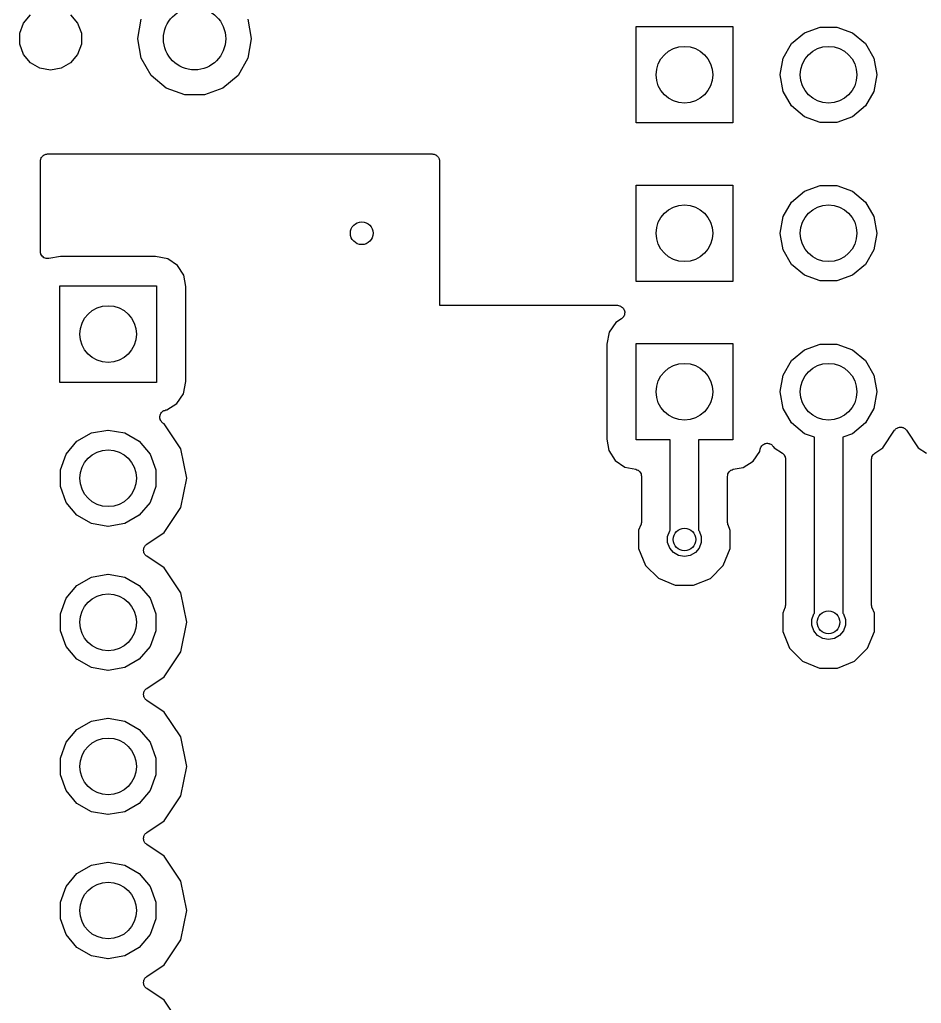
# Model space of a CAD drawing. Extents: x 10 to 287, y -200 to -10.
# Drawn here: x 62.45 to 78.34, y -83.93 to -66.59 of the extents above; entities that cross this region are included whole.
import ezdxf

# ---------------------------------------------------------------- set-up
doc = ezdxf.new("R2010")
doc.units = 0
doc.header["$MEASUREMENT"] = 0
doc.layers.add('BLACK', color=7, linetype='CONTINUOUS')

msp = doc.modelspace()

# ---------------------------------------------------------------- linework, layer by layer
at = {"layer": 'Black'}
for p, q in [((62.5139, -66.6529), (62.6371, -66.5061)), ((63.3469, -66.5061), (63.4701, -66.6529)), ((62.4483, -66.8331), (62.5139, -66.6529)), ((63.4701, -66.6529), (63.5357, -66.8331)), ((64.5325, -66.9252), (64.5928, -66.5833)), ((66.4712, -66.5833), (66.5315, -66.9252)), ((73.318, -68.414), (73.318, -66.714)), ((73.318, -66.714), (75.018, -66.714)), ((75.018, -66.714), (75.018, -68.414)), ((76.283, -66.8246), (76.5604, -66.7237)), ((76.5604, -66.7237), (76.8556, -66.7237)), ((76.8556, -66.7237), (77.133, -66.8246)), ((62.4483, -67.0249), (62.4483, -66.8331)), ((63.5357, -66.8331), (63.5357, -67.0249)), ((64.5325, -66.9328), (64.5325, -66.9252)), ((66.5315, -66.9252), (66.5315, -66.9328)), ((76.0569, -67.0144), (76.283, -66.8246)), ((77.133, -66.8246), (77.3591, -67.0144)), ((62.5139, -67.205), (62.4483, -67.0249)), ((63.5357, -67.0249), (63.4701, -67.205)), ((64.5928, -67.2747), (64.5325, -66.9328)), ((66.5315, -66.9328), (66.4712, -67.2747)), ((75.9093, -67.27), (76.0569, -67.0144)), ((77.3591, -67.0144), (77.5067, -67.27)), ((62.6371, -67.3519), (62.5139, -67.205)), ((63.4701, -67.205), (63.3469, -67.3519)), ((75.858, -67.5608), (75.9093, -67.27)), ((77.5067, -67.27), (77.558, -67.5608)), ((62.8032, -67.4478), (62.6371, -67.3519)), ((63.3469, -67.3519), (63.1808, -67.4478)), ((64.7663, -67.5753), (64.5928, -67.2747)), ((66.4712, -67.2747), (66.2977, -67.5753)), ((62.992, -67.4811), (62.8032, -67.4478)), ((63.1808, -67.4478), (62.992, -67.4811)), ((65.0323, -67.7984), (64.7663, -67.5753)), ((66.2977, -67.5753), (66.0317, -67.7984)), ((75.858, -67.5672), (75.858, -67.5608)), ((75.9093, -67.858), (75.858, -67.5672)), ((77.558, -67.5672), (77.5067, -67.858)), ((77.558, -67.5608), (77.558, -67.5672)), ((65.3584, -67.9171), (65.0323, -67.7984)), ((65.7056, -67.9171), (65.3584, -67.9171)), ((66.0317, -67.7984), (65.7056, -67.9171)), ((76.0569, -68.1136), (75.9093, -67.858)), ((77.5067, -67.858), (77.3591, -68.1136)), ((76.283, -68.3034), (76.0569, -68.1136)), ((77.3591, -68.1136), (77.133, -68.3034)), ((76.5604, -68.4043), (76.283, -68.3034)), ((77.133, -68.3034), (76.8556, -68.4043)), ((75.018, -68.414), (73.318, -68.414)), ((76.8556, -68.4043), (76.5604, -68.4043)), ((62.8372, -69.016), (62.8427, -69.0064)), ((62.8427, -69.0064), (62.8512, -68.9992)), ((62.8512, -68.9992), (62.8584, -68.9907)), ((62.8584, -68.9907), (62.868, -68.9852)), ((62.868, -68.9852), (62.8765, -68.978)), ((62.8765, -68.978), (62.8869, -68.9742)), ((62.8869, -68.9742), (62.8966, -68.9687)), ((62.8966, -68.9687), (62.9075, -68.9667)), ((62.9075, -68.9667), (62.9179, -68.9629)), ((62.9179, -68.9629), (62.9291, -68.9629)), ((62.9291, -68.9629), (62.94, -68.961)), ((62.94, -68.961), (69.723, -68.961)), ((69.723, -68.961), (69.7339, -68.9629)), ((69.7339, -68.9629), (69.7451, -68.9629)), ((69.7451, -68.9629), (69.7555, -68.9667)), ((69.7555, -68.9667), (69.7664, -68.9687)), ((69.7664, -68.9687), (69.7761, -68.9742)), ((69.7761, -68.9742), (69.7865, -68.978)), ((69.7865, -68.978), (69.795, -68.9852)), ((69.795, -68.9852), (69.8046, -68.9907)), ((69.8046, -68.9907), (69.8118, -68.9992)), ((69.8118, -68.9992), (69.8203, -69.0064)), ((69.8203, -69.0064), (69.8258, -69.016)), ((62.813, -69.088), (62.8149, -69.0771)), ((62.813, -70.6796), (62.813, -69.088)), ((62.8149, -69.0659), (62.8187, -69.0555)), ((62.8149, -69.0771), (62.8149, -69.0659)), ((62.8187, -69.0555), (62.8207, -69.0446)), ((62.8207, -69.0446), (62.8262, -69.0349)), ((62.8262, -69.0349), (62.83, -69.0245)), ((62.83, -69.0245), (62.8372, -69.016)), ((69.8258, -69.016), (69.833, -69.0245)), ((69.833, -69.0245), (69.8368, -69.0349)), ((69.8368, -69.0349), (69.8423, -69.0446)), ((69.8423, -69.0446), (69.8443, -69.0555)), ((69.8443, -69.0555), (69.8481, -69.0659)), ((69.8481, -69.0659), (69.8481, -69.0771)), ((69.8481, -69.0771), (69.85, -69.088)), ((69.85, -69.088), (69.85, -71.6162)), ((73.318, -71.208), (73.318, -69.508)), ((73.318, -69.508), (75.018, -69.508)), ((75.018, -69.508), (75.018, -71.208)), ((76.283, -69.6186), (76.5604, -69.5177)), ((76.5604, -69.5177), (76.8556, -69.5177)), ((76.8556, -69.5177), (77.133, -69.6186)), ((76.0569, -69.8084), (76.283, -69.6186)), ((77.133, -69.6186), (77.3591, -69.8084)), ((75.9093, -70.064), (76.0569, -69.8084)), ((77.3591, -69.8084), (77.5067, -70.064)), ((75.858, -70.3548), (75.9093, -70.064)), ((77.5067, -70.064), (77.558, -70.3548)), ((75.858, -70.3612), (75.858, -70.3548)), ((75.9093, -70.652), (75.858, -70.3612)), ((77.558, -70.3612), (77.5067, -70.652)), ((77.558, -70.3548), (77.558, -70.3612)), ((62.8131, -70.6803), (62.813, -70.6796)), ((62.813, -70.681), (62.8131, -70.6803)), ((62.817, -70.702), (62.813, -70.681)), ((62.8207, -70.723), (62.817, -70.702)), ((62.821, -70.7237), (62.8207, -70.723)), ((62.8212, -70.7244), (62.821, -70.7237)), ((62.832, -70.7427), (62.8212, -70.7244)), ((76.0569, -70.9076), (75.9093, -70.652)), ((77.5067, -70.652), (77.3591, -70.9076)), ((62.8427, -70.7612), (62.832, -70.7427)), ((62.8433, -70.7617), (62.8427, -70.7612)), ((62.8437, -70.7623), (62.8433, -70.7617)), ((62.8602, -70.7759), (62.8437, -70.7623)), ((62.8765, -70.7896), (62.8602, -70.7759)), ((62.8772, -70.7898), (62.8765, -70.7896)), ((62.8778, -70.7903), (62.8772, -70.7898)), ((62.8979, -70.7974), (62.8778, -70.7903)), ((62.9179, -70.8047), (62.8979, -70.7974)), ((62.9187, -70.8047), (62.9179, -70.8047)), ((62.9194, -70.8049), (62.9187, -70.8047)), ((62.9407, -70.8047), (62.9194, -70.8049)), ((62.9621, -70.8047), (62.9407, -70.8047)), ((62.9627, -70.8044), (62.9621, -70.8047)), ((62.9635, -70.8044), (62.9627, -70.8044)), ((63.1698, -70.7656), (62.9635, -70.8044)), ((64.8453, -70.7656), (63.1698, -70.7656)), ((65.0595, -70.8089), (64.8453, -70.7656)), ((65.2292, -70.9249), (65.0595, -70.8089)), ((76.283, -71.0974), (76.0569, -70.9076)), ((77.3591, -70.9076), (77.133, -71.0974)), ((65.3409, -71.0985), (65.2292, -70.9249)), ((65.3784, -71.2978), (65.3409, -71.0985)), ((75.018, -71.208), (73.318, -71.208)), ((76.5604, -71.1983), (76.283, -71.0974)), ((76.8556, -71.1983), (76.5604, -71.1983)), ((77.133, -71.0974), (76.8556, -71.1983)), ((63.158, -72.986), (63.158, -71.286)), ((63.158, -71.286), (64.858, -71.286)), ((64.858, -71.286), (64.858, -72.986)), ((65.3784, -72.9733), (65.3784, -71.2978)), ((69.85, -71.6162), (69.8518, -71.6258)), ((69.8518, -71.6258), (69.8627, -71.628)), ((69.8627, -71.628), (72.9792, -71.628)), ((72.9792, -71.628), (72.982, -71.6285)), ((72.982, -71.6285), (72.9848, -71.6281)), ((72.9848, -71.6281), (73.0036, -71.6323)), ((73.0036, -71.6323), (73.0227, -71.6357)), ((73.0227, -71.6357), (73.0251, -71.6371)), ((73.0251, -71.6371), (73.0278, -71.6377)), ((73.0278, -71.6377), (73.0377, -71.6417)), ((73.0377, -71.6417), (73.0421, -71.6446)), ((73.0421, -71.6446), (73.0472, -71.6462)), ((73.0472, -71.6462), (73.0606, -71.6564)), ((73.0606, -71.6564), (73.0749, -71.6654)), ((73.0749, -71.6654), (73.0781, -71.6696)), ((73.0781, -71.6696), (73.0823, -71.6728)), ((73.0823, -71.6728), (73.0915, -71.687)), ((73.0915, -71.687), (73.1017, -71.7004)), ((73.1017, -71.7004), (73.1033, -71.7055)), ((73.1033, -71.7055), (73.1062, -71.7099)), ((73.1062, -71.7099), (73.1099, -71.7264)), ((73.1099, -71.7264), (73.115, -71.7425)), ((73.1138, -71.7697), (73.1131, -71.7866)), ((73.1159, -71.753), (73.1138, -71.7697)), ((73.115, -71.7425), (73.1148, -71.7478)), ((73.1148, -71.7478), (73.1159, -71.753)), ((72.9569, -71.9308), (72.8409, -72.1005)), ((73.0578, -71.8659), (72.9569, -71.9308)), ((73.0617, -71.8623), (73.0578, -71.8659)), ((73.0664, -71.8598), (73.0617, -71.8623)), ((73.0778, -71.8474), (73.0664, -71.8598)), ((73.0902, -71.8359), (73.0778, -71.8474)), ((73.0926, -71.8312), (73.0902, -71.8359)), ((73.0962, -71.8273), (73.0926, -71.8312)), ((73.1026, -71.8117), (73.0962, -71.8273)), ((73.1104, -71.7967), (73.1026, -71.8117)), ((73.111, -71.7915), (73.1104, -71.7967)), ((73.1131, -71.7866), (73.111, -71.7915)), ((72.8409, -72.1005), (72.7976, -72.3147)), ((72.7976, -72.3147), (72.7976, -73.9902)), ((73.318, -74.002), (73.318, -72.302)), ((73.318, -72.302), (75.018, -72.302)), ((75.018, -72.302), (75.018, -74.002)), ((76.0569, -72.6024), (76.283, -72.4126)), ((76.283, -72.4126), (76.5604, -72.3117)), ((76.5604, -72.3117), (76.8556, -72.3117)), ((76.8556, -72.3117), (77.133, -72.4126)), ((77.133, -72.4126), (77.3591, -72.6024)), ((75.9093, -72.858), (76.0569, -72.6024)), ((77.3591, -72.6024), (77.5067, -72.858)), ((64.858, -72.986), (63.158, -72.986)), ((65.3351, -73.1875), (65.3784, -72.9733)), ((75.858, -73.1488), (75.9093, -72.858)), ((77.5067, -72.858), (77.558, -73.1488)), ((75.858, -73.1552), (75.858, -73.1488)), ((75.9093, -73.446), (75.858, -73.1552)), ((77.558, -73.1552), (77.5067, -73.446)), ((77.558, -73.1488), (77.558, -73.1552)), ((65.2191, -73.3572), (65.3351, -73.1875)), ((64.9473, -73.5176), (64.9511, -73.5144)), ((64.9511, -73.5144), (64.9538, -73.5103)), ((64.9538, -73.5103), (64.9677, -73.5001)), ((64.9677, -73.5001), (64.9808, -73.4889)), ((64.9808, -73.4889), (64.9854, -73.4872)), ((64.9854, -73.4872), (64.9894, -73.4842)), ((64.9894, -73.4842), (65.0059, -73.4794)), ((65.0059, -73.4794), (65.0221, -73.4733)), ((65.0221, -73.4733), (65.0455, -73.4689)), ((65.0455, -73.4689), (65.2191, -73.3572)), ((76.0569, -73.7016), (75.9093, -73.446)), ((77.5067, -73.446), (77.3591, -73.7016)), ((64.9186, -73.5996), (64.9194, -73.5947)), ((64.9217, -73.6165), (64.9186, -73.5996)), ((64.9188, -73.5898), (64.9229, -73.5731)), ((64.9194, -73.5947), (64.9188, -73.5898)), ((64.9236, -73.6337), (64.9217, -73.6165)), ((64.9229, -73.5731), (64.9257, -73.5561)), ((64.9258, -73.6381), (64.9236, -73.6337)), ((64.9257, -73.5561), (64.9281, -73.5518)), ((64.9267, -73.6429), (64.9258, -73.6381)), ((64.9355, -73.6578), (64.9267, -73.6429)), ((64.9281, -73.5518), (64.9293, -73.547)), ((64.9293, -73.547), (64.9389, -73.5327)), ((64.9431, -73.6732), (64.9355, -73.6578)), ((64.9389, -73.5327), (64.9473, -73.5176)), ((64.9467, -73.6767), (64.9431, -73.6732)), ((64.9492, -73.6809), (64.9467, -73.6767)), ((64.9625, -73.6918), (64.9492, -73.6809)), ((63.714, -73.8773), (64.0048, -73.826)), ((64.0048, -73.826), (64.0112, -73.826)), ((64.0112, -73.826), (64.302, -73.8773)), ((64.975, -73.7037), (64.9625, -73.6918)), ((64.9956, -73.7175), (64.975, -73.7037)), ((65.2894, -74.1573), (64.9956, -73.7175)), ((76.283, -73.8914), (76.0569, -73.7016)), ((77.3591, -73.7016), (77.133, -73.8914)), ((77.6665, -74.1396), (77.8724, -73.8314)), ((77.8724, -73.8314), (77.882, -73.8214)), ((77.882, -73.8214), (77.8902, -73.8102)), ((77.8902, -73.8102), (77.8971, -73.8056)), ((77.8971, -73.8056), (77.9029, -73.7996)), ((77.9029, -73.7996), (77.9153, -73.7934)), ((77.9153, -73.7934), (77.9269, -73.7857)), ((77.9269, -73.7857), (77.935, -73.7837)), ((77.935, -73.7837), (77.9425, -73.78)), ((77.9425, -73.78), (77.9562, -73.7785)), ((77.9562, -73.7785), (77.9697, -73.7752)), ((77.9697, -73.7752), (77.978, -73.7762)), ((77.978, -73.7762), (77.9863, -73.7752)), ((77.9863, -73.7752), (77.9998, -73.7785)), ((77.9998, -73.7785), (78.0135, -73.78)), ((78.0135, -73.78), (78.021, -73.7837)), ((78.021, -73.7837), (78.0291, -73.7857)), ((78.0291, -73.7857), (78.0407, -73.7934)), ((78.0407, -73.7934), (78.0531, -73.7996)), ((78.0531, -73.7996), (78.0589, -73.8056)), ((78.0589, -73.8056), (78.0658, -73.8102)), ((78.0658, -73.8102), (78.074, -73.8214)), ((78.074, -73.8214), (78.0836, -73.8314)), ((78.0836, -73.8314), (78.2895, -74.1396)), ((63.2686, -74.251), (63.4584, -74.0249)), ((63.4584, -74.0249), (63.714, -73.8773)), ((64.302, -73.8773), (64.5576, -74.0249)), ((64.5576, -74.0249), (64.7474, -74.251)), ((72.7976, -73.9902), (72.8351, -74.1895)), ((73.918, -74.002), (73.318, -74.002)), ((73.918, -75.5921), (73.918, -74.002)), ((75.018, -74.002), (74.418, -74.002)), ((74.418, -74.002), (74.418, -75.5921)), ((76.458, -73.9551), (76.283, -73.8914)), ((76.458, -77.0526), (76.458, -73.9551)), ((77.133, -73.8914), (76.958, -73.9551)), ((76.958, -73.9551), (76.958, -77.0526)), ((65.3926, -74.676), (65.2894, -74.1573)), ((72.8351, -74.1895), (72.9468, -74.3631)), ((75.3791, -74.3732), (75.4951, -74.2035)), ((75.4951, -74.2035), (75.5036, -74.1613)), ((75.5036, -74.1613), (75.5096, -74.146)), ((75.5096, -74.146), (75.5142, -74.1303)), ((75.5142, -74.1303), (75.5176, -74.1256)), ((75.5176, -74.1256), (75.5197, -74.1202)), ((75.5197, -74.1202), (75.5306, -74.1079)), ((75.5306, -74.1079), (75.5403, -74.0947)), ((75.5403, -74.0947), (75.5451, -74.0915)), ((75.5451, -74.0915), (75.5489, -74.0871)), ((75.5489, -74.0871), (75.5633, -74.0793)), ((75.5633, -74.0793), (75.5769, -74.0702)), ((75.5769, -74.0702), (75.5826, -74.0688)), ((75.5826, -74.0688), (75.5877, -74.0661)), ((75.5877, -74.0661), (75.6039, -74.0636)), ((75.6039, -74.0636), (75.6198, -74.0597)), ((75.6198, -74.0597), (75.6256, -74.0604)), ((75.6256, -74.0604), (75.6313, -74.0595)), ((75.6313, -74.0595), (75.6473, -74.0627)), ((75.6473, -74.0627), (75.6636, -74.0645)), ((75.6636, -74.0645), (75.6688, -74.0671)), ((75.6688, -74.0671), (75.6745, -74.0683)), ((75.6745, -74.0683), (75.6885, -74.0768)), ((75.6885, -74.0768), (75.7032, -74.084)), ((75.7032, -74.084), (75.7072, -74.0882)), ((75.7072, -74.0882), (75.7122, -74.0913)), ((75.7122, -74.0913), (75.7224, -74.1041)), ((75.7224, -74.1041), (75.7337, -74.1159)), ((75.7337, -74.1159), (75.7495, -74.1396)), ((75.7495, -74.1396), (75.8936, -74.2358)), ((77.5224, -74.2358), (77.6665, -74.1396)), ((78.2895, -74.1396), (78.4336, -74.2358)), ((63.1677, -74.5284), (63.2686, -74.251)), ((64.7474, -74.251), (64.8483, -74.5284)), ((72.9468, -74.3631), (73.1165, -74.4791)), ((75.2055, -74.4849), (75.3791, -74.3732)), ((75.8936, -74.2358), (75.9065, -74.2483)), ((75.9065, -74.2483), (75.9203, -74.2598)), ((75.9203, -74.2598), (75.9224, -74.2634)), ((75.9224, -74.2634), (75.9254, -74.2663)), ((75.9254, -74.2663), (75.9334, -74.2824)), ((75.9334, -74.2824), (75.9423, -74.298)), ((75.9423, -74.298), (75.9431, -74.3021)), ((75.9431, -74.3021), (75.9449, -74.3059)), ((75.9449, -74.3059), (75.9469, -74.3237)), ((75.9469, -74.3237), (75.95, -74.3414)), ((75.95, -74.3414), (75.95, -76.9092)), ((77.466, -74.3414), (77.4691, -74.3237)), ((77.466, -76.9094), (77.466, -74.3414)), ((77.4691, -74.3237), (77.4711, -74.3059)), ((77.4711, -74.3059), (77.4729, -74.3021)), ((77.4729, -74.3021), (77.4737, -74.298)), ((77.4737, -74.298), (77.4826, -74.2824)), ((77.4826, -74.2824), (77.4906, -74.2663)), ((77.4906, -74.2663), (77.4936, -74.2634)), ((77.4936, -74.2634), (77.4957, -74.2598)), ((77.4957, -74.2598), (77.5095, -74.2483)), ((77.5095, -74.2483), (77.5224, -74.2358)), ((63.1677, -74.8236), (63.1677, -74.5284)), ((64.8483, -74.5284), (64.8483, -74.8236)), ((73.1165, -74.4791), (73.3082, -74.5179)), ((73.3082, -74.5179), (73.3273, -74.5254)), ((73.3273, -74.5254), (73.3465, -74.5324)), ((73.3465, -74.5324), (73.3477, -74.5334)), ((73.3477, -74.5334), (73.3493, -74.534)), ((73.3493, -74.534), (73.3646, -74.5476)), ((73.3646, -74.5476), (73.3803, -74.5607)), ((74.9557, -74.5612), (74.972, -74.5475)), ((74.972, -74.5475), (74.9882, -74.5336)), ((74.9882, -74.5336), (74.9889, -74.5333)), ((74.9889, -74.5333), (74.9895, -74.5329)), ((74.9895, -74.5329), (75.0095, -74.5256)), ((75.0095, -74.5256), (75.0295, -74.518)), ((75.0295, -74.518), (75.2055, -74.4849)), ((65.2894, -75.1947), (65.3926, -74.676)), ((73.3803, -74.5607), (73.3811, -74.5621)), ((73.3811, -74.5621), (73.3823, -74.5632)), ((73.3823, -74.5632), (73.3921, -74.5812)), ((73.3921, -74.5812), (73.4023, -74.5989)), ((73.4023, -74.5989), (73.4026, -74.6005)), ((73.4026, -74.6005), (73.4034, -74.6019)), ((73.4034, -74.6019), (73.4064, -74.6222)), ((73.4064, -74.6222), (73.41, -74.6424)), ((73.41, -74.6424), (73.41, -75.4487)), ((74.926, -74.6429), (74.9297, -74.6218)), ((74.926, -75.4489), (74.926, -74.6429)), ((74.9297, -74.6218), (74.9332, -74.6008)), ((74.9332, -74.6008), (74.9335, -74.6001)), ((74.9335, -74.6001), (74.9337, -74.5994)), ((74.9337, -74.5994), (74.9443, -74.5809)), ((74.9443, -74.5809), (74.9548, -74.5623)), ((74.9548, -74.5623), (74.9553, -74.5619)), ((74.9553, -74.5619), (74.9557, -74.5612)), ((63.2686, -75.101), (63.1677, -74.8236)), ((64.8483, -74.8236), (64.7474, -75.101)), ((63.4584, -75.3271), (63.2686, -75.101)), ((64.7474, -75.101), (64.5576, -75.3271)), ((64.9956, -75.6345), (65.2894, -75.1947)), ((63.714, -75.4747), (63.4584, -75.3271)), ((64.5576, -75.3271), (64.302, -75.4747)), ((64.0048, -75.526), (63.714, -75.4747)), ((64.0112, -75.526), (64.0048, -75.526)), ((64.302, -75.4747), (64.0112, -75.526)), ((73.3601, -75.5941), (73.3599, -75.9155)), ((73.4003, -75.4974), (73.3601, -75.5941)), ((73.4009, -75.4946), (73.4003, -75.4974)), ((73.4023, -75.4921), (73.4009, -75.4946)), ((73.4057, -75.4731), (73.4023, -75.4921)), ((73.4099, -75.4543), (73.4057, -75.4731)), ((73.41, -75.4487), (73.4095, -75.4515)), ((73.4095, -75.4515), (73.4099, -75.4543)), ((73.9072, -75.6049), (73.918, -75.5921)), ((74.418, -75.5921), (74.4288, -75.6049)), ((74.9265, -75.4516), (74.926, -75.4489)), ((74.9261, -75.4544), (74.9265, -75.4516)), ((74.9303, -75.4733), (74.9261, -75.4544)), ((74.9337, -75.4924), (74.9303, -75.4733)), ((74.935, -75.4947), (74.9337, -75.4924)), ((74.9356, -75.4974), (74.935, -75.4947)), ((74.9761, -75.5955), (74.9356, -75.4974)), ((64.6874, -75.8404), (64.9956, -75.6345)), ((73.8714, -75.7032), (73.9072, -75.6049)), ((73.8714, -75.8078), (73.8714, -75.7032)), ((74.4288, -75.6049), (74.4646, -75.7032)), ((74.4646, -75.7032), (74.4646, -75.8078)), ((74.9759, -75.9169), (74.9761, -75.5955)), ((64.6312, -75.9377), (64.6345, -75.9242)), ((64.6322, -75.946), (64.6312, -75.9377)), ((64.6345, -75.9242), (64.636, -75.9105)), ((64.636, -75.9105), (64.6397, -75.903)), ((64.6397, -75.903), (64.6417, -75.8949)), ((64.6417, -75.8949), (64.6494, -75.8833)), ((64.6494, -75.8833), (64.6556, -75.8709)), ((64.6556, -75.8709), (64.6616, -75.8651)), ((64.6616, -75.8651), (64.6662, -75.8582)), ((64.6662, -75.8582), (64.6774, -75.85)), ((64.6774, -75.85), (64.6874, -75.8404)), ((73.3599, -75.9155), (73.4826, -76.2126)), ((73.9072, -75.9061), (73.8714, -75.8078)), ((73.9744, -75.9862), (73.9072, -75.9061)), ((74.4288, -75.9061), (74.3616, -75.9862)), ((74.4646, -75.8078), (74.4288, -75.9061)), ((74.8526, -76.2138), (74.9759, -75.9169)), ((64.6312, -75.9543), (64.6322, -75.946)), ((64.6345, -75.9678), (64.6312, -75.9543)), ((64.636, -75.9815), (64.6345, -75.9678)), ((64.6397, -75.989), (64.636, -75.9815)), ((64.6417, -75.9971), (64.6397, -75.989)), ((64.6494, -76.0087), (64.6417, -75.9971)), ((64.6556, -76.0211), (64.6494, -76.0087)), ((64.6616, -76.0269), (64.6556, -76.0211)), ((64.6662, -76.0338), (64.6616, -76.0269)), ((64.6774, -76.042), (64.6662, -76.0338)), ((64.6874, -76.0516), (64.6774, -76.042)), ((64.9956, -76.2575), (64.6874, -76.0516)), ((74.065, -76.0385), (73.9744, -75.9862)), ((74.168, -76.0566), (74.065, -76.0385)), ((74.271, -76.0385), (74.168, -76.0566)), ((74.3616, -75.9862), (74.271, -76.0385)), ((65.2894, -76.6973), (64.9956, -76.2575)), ((73.4826, -76.2126), (73.7097, -76.4401)), ((74.6251, -76.4409), (74.8526, -76.2138)), ((63.4584, -76.5649), (63.714, -76.4173)), ((63.714, -76.4173), (64.0048, -76.366)), ((64.0048, -76.366), (64.0112, -76.366)), ((64.0112, -76.366), (64.302, -76.4173)), ((64.302, -76.4173), (64.5576, -76.5649)), ((73.7097, -76.4401), (74.0066, -76.5634)), ((74.328, -76.5636), (74.6251, -76.4409)), ((63.2686, -76.791), (63.4584, -76.5649)), ((64.5576, -76.5649), (64.7474, -76.791)), ((74.0066, -76.5634), (74.328, -76.5636)), ((63.1677, -77.0684), (63.2686, -76.791)), ((64.7474, -76.791), (64.8483, -77.0684)), ((65.3926, -77.216), (65.2894, -76.6973)), ((75.9403, -76.9579), (75.9001, -77.0546)), ((75.9409, -76.9551), (75.9403, -76.9579)), ((75.9423, -76.9526), (75.9409, -76.9551)), ((75.9457, -76.9336), (75.9423, -76.9526)), ((75.9499, -76.9148), (75.9457, -76.9336)), ((75.95, -76.9092), (75.9495, -76.912)), ((75.9495, -76.912), (75.9499, -76.9148)), ((77.4665, -76.9121), (77.466, -76.9094)), ((77.4661, -76.9149), (77.4665, -76.9121)), ((77.4703, -76.9338), (77.4661, -76.9149)), ((77.4737, -76.9529), (77.4703, -76.9338)), ((77.475, -76.9552), (77.4737, -76.9529)), ((77.4756, -76.9579), (77.475, -76.9552)), ((77.5161, -77.056), (77.4756, -76.9579)), ((63.1677, -77.3636), (63.1677, -77.0684)), ((64.8483, -77.0684), (64.8483, -77.3636)), ((75.9001, -77.0546), (75.8999, -77.376)), ((76.4114, -77.1637), (76.4472, -77.0654)), ((76.4472, -77.0654), (76.458, -77.0526)), ((76.958, -77.0526), (76.9688, -77.0654)), ((76.9688, -77.0654), (77.0046, -77.1637)), ((77.5159, -77.3774), (77.5161, -77.056)), ((65.2894, -77.7347), (65.3926, -77.216)), ((76.4114, -77.2683), (76.4114, -77.1637)), ((76.4472, -77.3666), (76.4114, -77.2683)), ((77.0046, -77.2683), (76.9688, -77.3666)), ((77.0046, -77.1637), (77.0046, -77.2683)), ((63.2686, -77.641), (63.1677, -77.3636)), ((64.8483, -77.3636), (64.7474, -77.641)), ((75.8999, -77.376), (76.0226, -77.6731)), ((76.5144, -77.4467), (76.4472, -77.3666)), ((76.605, -77.499), (76.5144, -77.4467)), ((76.708, -77.5171), (76.605, -77.499)), ((76.811, -77.499), (76.708, -77.5171)), ((76.9016, -77.4467), (76.811, -77.499)), ((76.9688, -77.3666), (76.9016, -77.4467)), ((77.3926, -77.6743), (77.5159, -77.3774)), ((63.4584, -77.8671), (63.2686, -77.641)), ((64.7474, -77.641), (64.5576, -77.8671)), ((76.0226, -77.6731), (76.2497, -77.9006)), ((77.1651, -77.9014), (77.3926, -77.6743)), ((64.9956, -78.1745), (65.2894, -77.7347)), ((63.714, -78.0147), (63.4584, -77.8671)), ((64.0048, -78.066), (63.714, -78.0147)), ((64.302, -78.0147), (64.0112, -78.066)), ((64.5576, -77.8671), (64.302, -78.0147)), ((76.2497, -77.9006), (76.5466, -78.0239)), ((76.868, -78.0241), (77.1651, -77.9014)), ((64.0112, -78.066), (64.0048, -78.066)), ((64.6874, -78.3804), (64.9956, -78.1745)), ((76.5466, -78.0239), (76.868, -78.0241)), ((64.6312, -78.4777), (64.6345, -78.4642)), ((64.6322, -78.486), (64.6312, -78.4777)), ((64.6312, -78.4943), (64.6322, -78.486)), ((64.6345, -78.5078), (64.6312, -78.4943)), ((64.6345, -78.4642), (64.636, -78.4505)), ((64.636, -78.5215), (64.6345, -78.5078)), ((64.636, -78.4505), (64.6397, -78.443)), ((64.6397, -78.529), (64.636, -78.5215)), ((64.6397, -78.443), (64.6417, -78.4349)), ((64.6417, -78.5371), (64.6397, -78.529)), ((64.6417, -78.4349), (64.6494, -78.4233)), ((64.6494, -78.5487), (64.6417, -78.5371)), ((64.6494, -78.4233), (64.6556, -78.4109)), ((64.6556, -78.4109), (64.6616, -78.4051)), ((64.6616, -78.4051), (64.6662, -78.3982)), ((64.6662, -78.3982), (64.6774, -78.39)), ((64.6774, -78.39), (64.6874, -78.3804)), ((64.6556, -78.5611), (64.6494, -78.5487)), ((64.6616, -78.5669), (64.6556, -78.5611)), ((64.6662, -78.5738), (64.6616, -78.5669)), ((64.6774, -78.582), (64.6662, -78.5738)), ((64.6874, -78.5916), (64.6774, -78.582)), ((64.9956, -78.7975), (64.6874, -78.5916)), ((65.2894, -79.2373), (64.9956, -78.7975)), ((63.4584, -79.1049), (63.714, -78.9573)), ((63.714, -78.9573), (64.0048, -78.906)), ((64.0048, -78.906), (64.0112, -78.906)), ((64.0112, -78.906), (64.302, -78.9573)), ((64.302, -78.9573), (64.5576, -79.1049)), ((63.2686, -79.331), (63.4584, -79.1049)), ((64.5576, -79.1049), (64.7474, -79.331)), ((63.1677, -79.6084), (63.2686, -79.331)), ((64.7474, -79.331), (64.8483, -79.6084)), ((65.3926, -79.756), (65.2894, -79.2373)), ((63.1677, -79.9036), (63.1677, -79.6084)), ((64.8483, -79.6084), (64.8483, -79.9036)), ((65.2894, -80.2747), (65.3926, -79.756)), ((63.2686, -80.181), (63.1677, -79.9036)), ((64.8483, -79.9036), (64.7474, -80.181)), ((63.4584, -80.4071), (63.2686, -80.181)), ((64.7474, -80.181), (64.5576, -80.4071)), ((64.9956, -80.7145), (65.2894, -80.2747)), ((63.714, -80.5547), (63.4584, -80.4071)), ((64.5576, -80.4071), (64.302, -80.5547)), ((64.0048, -80.606), (63.714, -80.5547)), ((64.0112, -80.606), (64.0048, -80.606)), ((64.302, -80.5547), (64.0112, -80.606)), ((64.6874, -80.9204), (64.9956, -80.7145)), ((64.6417, -80.9749), (64.6494, -80.9633)), ((64.6494, -80.9633), (64.6556, -80.9509)), ((64.6556, -80.9509), (64.6616, -80.9451)), ((64.6616, -80.9451), (64.6662, -80.9382)), ((64.6662, -80.9382), (64.6774, -80.93)), ((64.6774, -80.93), (64.6874, -80.9204)), ((64.6312, -81.0177), (64.6345, -81.0042)), ((64.6322, -81.026), (64.6312, -81.0177)), ((64.6312, -81.0343), (64.6322, -81.026)), ((64.6345, -81.0478), (64.6312, -81.0343)), ((64.6345, -81.0042), (64.636, -80.9905)), ((64.636, -81.0615), (64.6345, -81.0478)), ((64.636, -80.9905), (64.6397, -80.983)), ((64.6397, -81.069), (64.636, -81.0615)), ((64.6397, -80.983), (64.6417, -80.9749)), ((64.6417, -81.0771), (64.6397, -81.069)), ((64.6494, -81.0887), (64.6417, -81.0771)), ((64.6556, -81.1011), (64.6494, -81.0887)), ((64.6616, -81.1069), (64.6556, -81.1011)), ((64.6662, -81.1138), (64.6616, -81.1069)), ((64.6774, -81.122), (64.6662, -81.1138)), ((64.6874, -81.1316), (64.6774, -81.122)), ((64.9956, -81.3375), (64.6874, -81.1316)), ((63.714, -81.4973), (64.0048, -81.446)), ((64.0048, -81.446), (64.0112, -81.446)), ((64.0112, -81.446), (64.302, -81.4973)), ((65.2894, -81.7773), (64.9956, -81.3375)), ((63.2686, -81.871), (63.4584, -81.6449)), ((63.4584, -81.6449), (63.714, -81.4973)), ((64.302, -81.4973), (64.5576, -81.6449)), ((64.5576, -81.6449), (64.7474, -81.871)), ((65.3926, -82.296), (65.2894, -81.7773)), ((63.1677, -82.1484), (63.2686, -81.871)), ((64.7474, -81.871), (64.8483, -82.1484)), ((63.1677, -82.4436), (63.1677, -82.1484)), ((64.8483, -82.1484), (64.8483, -82.4436)), ((65.2894, -82.8147), (65.3926, -82.296)), ((63.2686, -82.721), (63.1677, -82.4436)), ((64.8483, -82.4436), (64.7474, -82.721)), ((63.4584, -82.9471), (63.2686, -82.721)), ((64.7474, -82.721), (64.5576, -82.9471)), ((64.9956, -83.2545), (65.2894, -82.8147)), ((63.714, -83.0947), (63.4584, -82.9471)), ((64.5576, -82.9471), (64.302, -83.0947)), ((64.0048, -83.146), (63.714, -83.0947)), ((64.0112, -83.146), (64.0048, -83.146)), ((64.302, -83.0947), (64.0112, -83.146)), ((64.6874, -83.4604), (64.9956, -83.2545)), ((64.6312, -83.5577), (64.6345, -83.5442)), ((64.6322, -83.566), (64.6312, -83.5577)), ((64.6312, -83.5743), (64.6322, -83.566)), ((64.6345, -83.5442), (64.636, -83.5305)), ((64.636, -83.5305), (64.6397, -83.523)), ((64.6397, -83.523), (64.6417, -83.5149)), ((64.6417, -83.5149), (64.6494, -83.5033)), ((64.6494, -83.5033), (64.6556, -83.4909)), ((64.6556, -83.4909), (64.6616, -83.4851)), ((64.6616, -83.4851), (64.6662, -83.4782)), ((64.6662, -83.4782), (64.6774, -83.47)), ((64.6774, -83.47), (64.6874, -83.4604)), ((64.6345, -83.5878), (64.6312, -83.5743)), ((64.636, -83.6015), (64.6345, -83.5878)), ((64.6397, -83.609), (64.636, -83.6015)), ((64.6417, -83.6171), (64.6397, -83.609)), ((64.6494, -83.6287), (64.6417, -83.6171)), ((64.6556, -83.6411), (64.6494, -83.6287)), ((64.6616, -83.6469), (64.6556, -83.6411)), ((64.6662, -83.6538), (64.6616, -83.6469)), ((64.6774, -83.662), (64.6662, -83.6538)), ((64.6874, -83.6716), (64.6774, -83.662)), ((64.9956, -83.8775), (64.6874, -83.6716)), ((65.2894, -84.3173), (64.9956, -83.8775))]:
    msp.add_line(p, q, dxfattribs=at)
for centre, radius in [((65.532, -66.929), 0.5486), ((74.168, -67.564), 0.5), ((76.708, -67.564), 0.5), ((74.168, -70.358), 0.5), ((76.708, -70.358), 0.5), ((68.4784, -70.358), 0.2), ((64.008, -72.136), 0.5), ((74.168, -73.152), 0.5), ((76.708, -73.152), 0.5), ((64.008, -74.676), 0.5), ((74.168, -75.7555), 0.2), ((64.008, -77.216), 0.5), ((76.708, -77.216), 0.2), ((64.008, -79.756), 0.5), ((64.008, -82.296), 0.5)]:
    msp.add_circle(centre, radius, dxfattribs=at)

doc.saveas('drawing.dxf')
